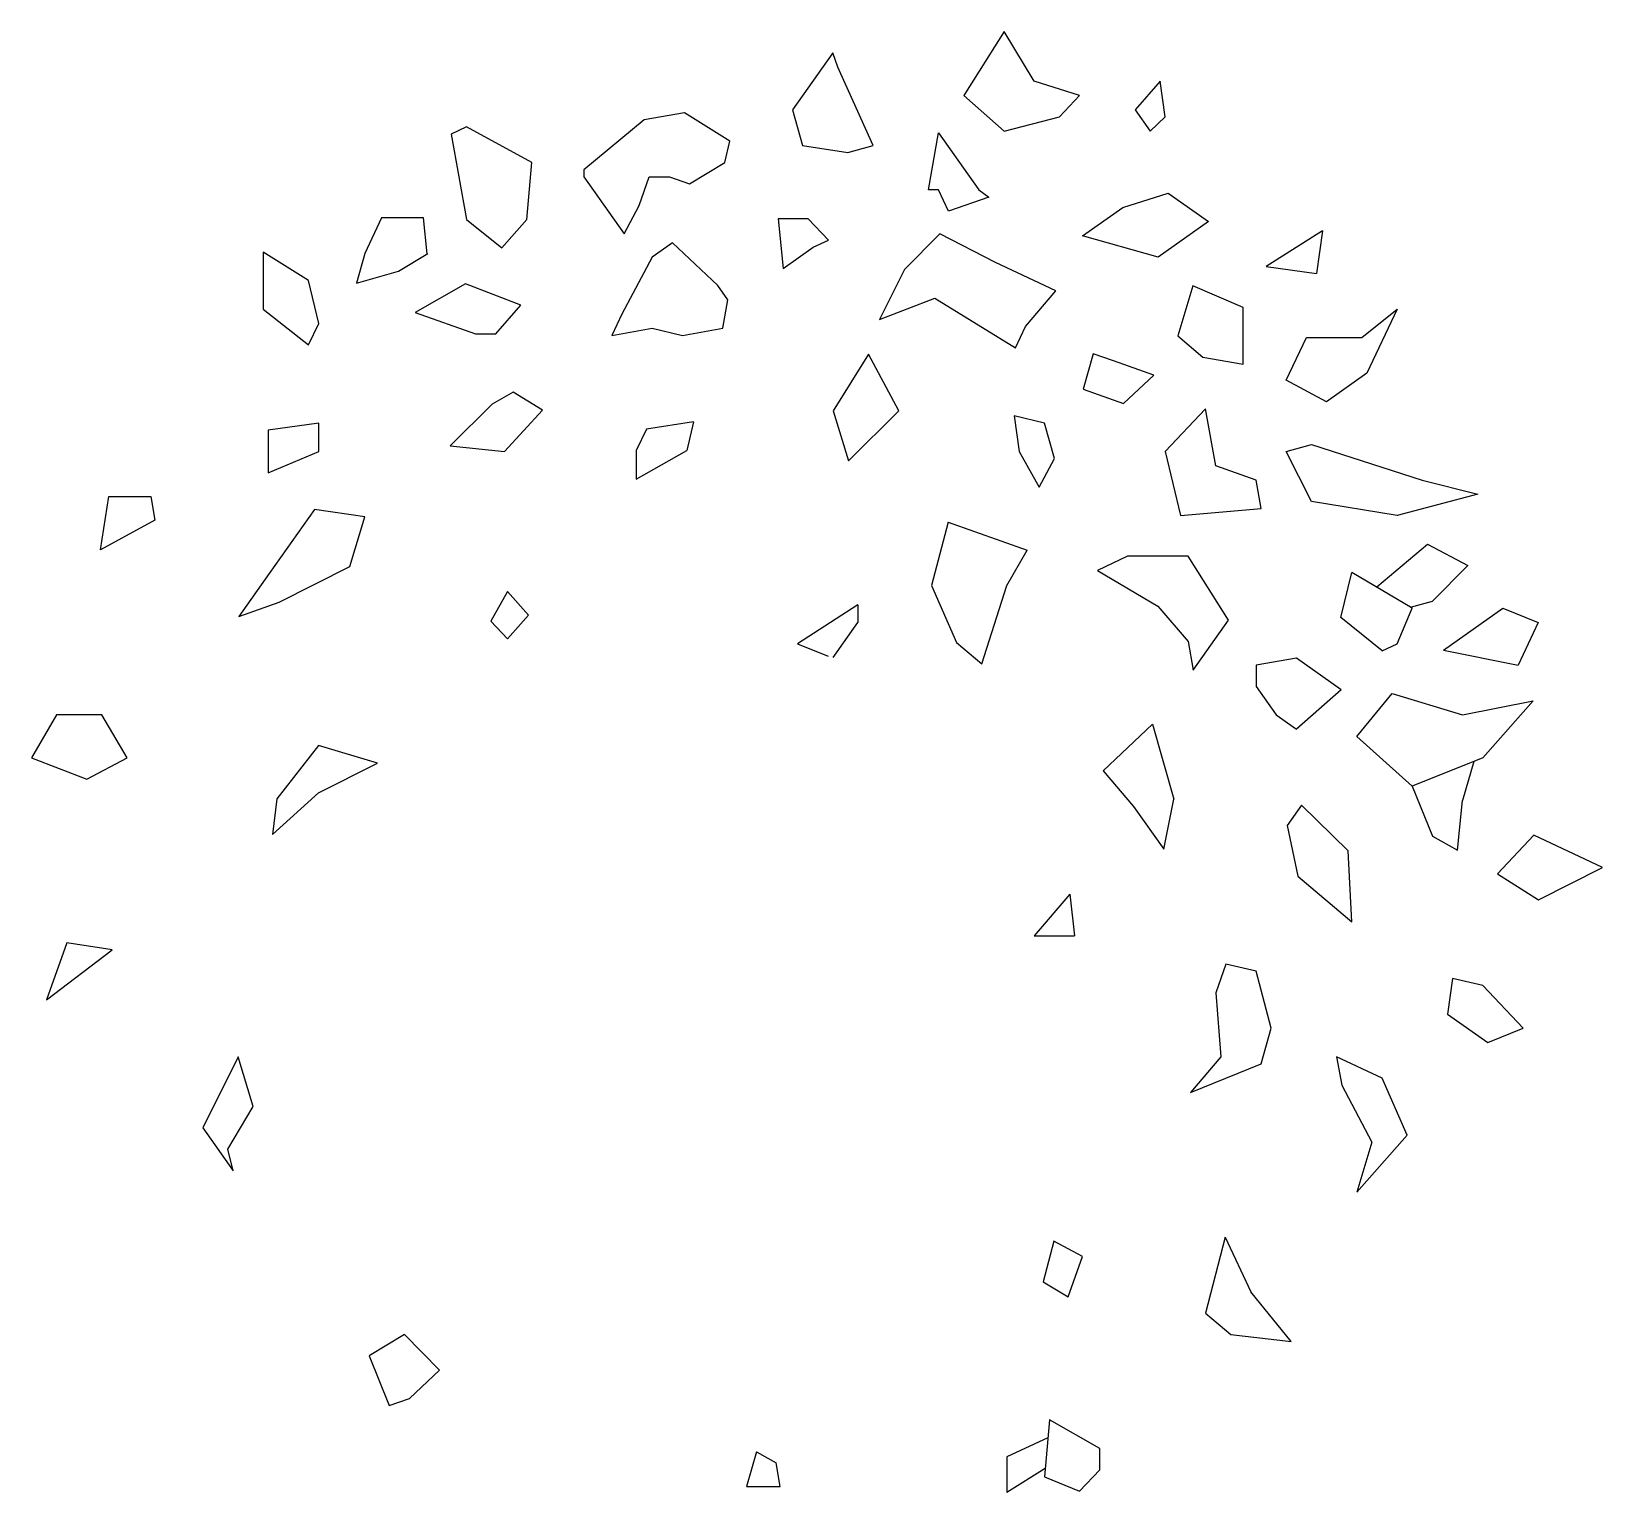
# Model space of a CAD drawing. Extents: x -31.7 to 33.8, y -29 to 31.8.
import ezdxf

# ---------------------------------------------------------------- set-up
doc = ezdxf.new("R2010")
doc.units = 0
doc.header["$MEASUREMENT"] = 0
doc.layers.get('0').update_dxf_attribs({"linetype": 'CONTINUOUS'})

msp = doc.modelspace()

# ---------------------------------------------------------------- linework, layer by layer
at = {"color": 7, "linetype": 'Continuous'}
for p, q in [((8.809761, 31.838669), (7.129807, 29.169235)), ((10.069717, 29.762436), (8.809761, 31.838669)), ((1.669975, 30.948868), (-0.009972, 28.576035)), ((1.879967, 30.355637), (1.669975, 30.948868)), ((3.349922, 27.093002), (1.879967, 30.355637)), ((11.959663, 29.169235), (10.069717, 29.762436)), ((15.319557, 29.762436), (14.269592, 28.576035)), ((15.529556, 28.279404), (15.319557, 29.762436)), ((7.129807, 29.169235), (8.809761, 27.686203)), ((11.11969, 28.279404), (11.959663, 29.169235)), ((-6.185608, 28.153641), (-8.705528, 26.077408)), ((-4.505653, 28.450241), (-6.185608, 28.153641)), ((-2.615715, 27.263809), (-4.505653, 28.450241)), ((-0.009972, 28.576035), (0.410011, 27.093002)), ((8.809761, 27.686203), (11.11969, 28.279404)), ((14.269592, 28.576035), (14.899574, 27.686203)), ((14.899574, 27.686203), (15.529556, 28.279404)), ((-13.59259, 27.861618), (-14.222572, 27.565018)), ((-14.222572, 27.565018), (-13.59259, 24.005753)), ((-10.862675, 26.378586), (-13.59259, 27.861618)), ((5.656601, 25.237137), (6.076591, 27.60997)), ((6.076591, 27.60997), (7.756538, 25.237137)), ((-2.825706, 26.374008), (-2.615715, 27.263809)), ((0.410011, 27.093002), (2.299957, 26.796402)), ((2.299957, 26.796402), (3.349922, 27.093002)), ((-11.072666, 24.005753), (-10.862675, 26.378586)), ((-4.295662, 25.484177), (-2.825706, 26.374008)), ((-8.705528, 26.077408), (-8.705528, 25.780807)), ((-8.705528, 25.780807), (-7.025581, 23.407974)), ((-6.395599, 24.594376), (-5.975609, 25.780807)), ((-5.975609, 25.780807), (-5.135635, 25.780807)), ((-5.135635, 25.780807), (-4.295662, 25.484177)), ((6.076591, 25.237137), (5.656601, 25.237137)), ((6.496574, 24.347336), (6.076591, 25.237137)), ((8.176521, 24.940536), (6.496574, 24.347336)), ((7.756538, 25.237137), (8.176521, 24.940536)), ((13.763786, 24.508957), (15.653732, 25.102158)), ((15.653732, 25.102158), (17.333679, 23.915756)), ((-7.025581, 23.407974), (-6.395599, 24.594376)), ((12.083839, 23.322525), (13.763786, 24.508957)), ((-17.127884, 24.071915), (-17.827301, 22.590103)), ((-15.379364, 24.071915), (-17.127884, 24.071915)), ((-15.22805, 22.575882), (-15.379364, 24.071915)), ((-13.59259, 24.005753), (-12.122635, 22.819351)), ((-12.122635, 22.819351), (-11.072666, 24.005753)), ((0.651863, 24.036972), (-0.608093, 24.036972)), ((-0.608093, 24.036972), (-0.398102, 21.960739)), ((1.491844, 23.147171), (0.651863, 24.036972)), ((17.333679, 23.915756), (15.233742, 22.432724)), ((-5.012131, 23.030533), (-5.8521, 22.437332)), ((-3.122185, 21.2509), (-5.012131, 23.030533)), ((0.861862, 22.85054), (1.491844, 23.147171)), ((6.137054, 23.403336), (4.667099, 21.920303)), ((8.446983, 22.216904), (6.137054, 23.403336)), ((15.233742, 22.432724), (12.083839, 23.322525)), ((22.080326, 23.526505), (19.729424, 22.050735)), ((22.080326, 23.526505), (21.829361, 21.754135)), ((-20.169357, 21.457535), (-22.059303, 22.643936)), ((-22.059303, 22.643936), (-22.059303, 20.271103)), ((-17.827301, 22.590103), (-18.177002, 21.35527)), ((-16.428482, 21.849197), (-15.204514, 22.590103)), ((-5.8521, 22.437332), (-7.112064, 20.064499)), ((-0.398102, 21.960739), (0.861862, 22.85054)), ((-18.177002, 21.35527), (-16.428482, 21.849197)), ((4.667099, 21.920303), (3.617126, 19.84407)), ((10.966904, 21.030502), (8.446983, 22.216904)), ((19.729424, 22.050735), (21.829361, 21.754135)), ((-19.749374, 19.677902), (-20.169357, 21.457535)), ((-13.630951, 21.322495), (-15.730888, 20.136093)), ((-11.321022, 20.432693), (-13.630951, 21.322495)), ((-2.702194, 20.6577), (-3.122185, 21.2509)), ((9.706947, 19.54747), (10.966904, 21.030502)), ((16.674904, 21.235184), (16.044922, 19.158951)), ((18.774841, 20.345383), (16.674904, 21.235184)), ((-12.370987, 19.246292), (-11.321022, 20.432693)), ((-2.912193, 19.471268), (-2.702194, 20.6577)), ((3.617126, 19.84407), (5.927063, 20.733902)), ((5.927063, 20.733902), (9.286957, 18.657669)), ((18.774841, 17.972549), (18.774841, 20.345383)), ((-22.059303, 20.271103), (-20.169357, 18.788071)), ((-20.169357, 18.788071), (-19.749374, 19.677902)), ((-15.730888, 20.136093), (-13.210968, 19.246292)), ((-7.112064, 20.064499), (-7.532051, 19.174667)), ((23.719307, 19.084702), (25.189262, 20.271103)), ((25.189262, 20.271103), (23.929298, 17.601669)), ((-13.210968, 19.246292), (-12.370987, 19.246292)), ((-7.532051, 19.174667), (-5.8521, 19.471268)), ((-5.8521, 19.471268), (-4.59214, 19.174667)), ((-4.59214, 19.174667), (-2.912193, 19.471268)), ((9.286957, 18.657669), (9.706947, 19.54747)), ((16.044922, 19.158951), (17.094887, 18.26915)), ((20.569397, 17.305084), (21.409378, 19.084702)), ((21.409378, 19.084702), (23.719307, 19.084702)), ((3.165283, 18.401505), (1.695328, 16.028687)), ((4.425247, 16.028687), (3.165283, 18.401505)), ((12.525925, 18.415268), (12.105934, 16.932281)), ((13.365898, 18.118668), (12.525925, 18.415268)), ((15.045845, 17.525482), (13.365898, 18.118668)), ((17.094887, 18.26915), (18.774841, 17.972549)), ((13.785889, 16.339081), (15.045845, 17.525482)), ((22.249352, 16.415253), (20.569397, 17.305084)), ((23.929298, 17.601669), (22.249352, 16.415253)), ((-11.649635, 16.805939), (-12.523895, 16.312012)), ((-10.425674, 16.065033), (-11.649635, 16.805939)), ((12.105934, 16.932281), (13.785889, 16.339081)), ((-12.523895, 16.312012), (-14.272415, 14.583221)), ((-11.99934, 14.336243), (-10.425674, 16.065033)), ((1.695328, 16.028687), (2.32531, 13.952454)), ((2.32531, 13.952454), (4.425247, 16.028687)), ((10.489708, 15.525452), (9.229744, 15.822052)), ((9.229744, 15.822052), (9.439735, 14.33905)), ((17.209503, 16.118652), (15.529556, 14.33905)), ((17.629486, 13.745819), (17.209503, 16.118652)), ((-19.749374, 15.525452), (-21.849304, 15.228851)), ((-21.849304, 15.228851), (-21.849304, 13.449219)), ((-19.749374, 14.33905), (-19.749374, 15.525452)), ((-6.093285, 15.269257), (-6.513268, 14.379425)), ((-4.130646, 15.57724), (-6.093285, 15.269257)), ((-4.130653, 15.57724), (-4.41333, 14.379425)), ((10.909691, 14.042419), (10.489708, 15.525452)), ((-14.272415, 14.583221), (-11.99934, 14.336243)), ((20.569397, 14.33905), (21.61937, 14.635651)), ((21.61937, 14.635651), (26.239227, 13.152618)), ((-21.849304, 13.449219), (-19.749374, 14.33905)), ((-6.513268, 14.379425), (-6.513268, 13.193024)), ((-6.513268, 13.193024), (-4.41333, 14.379425)), ((9.439735, 14.33905), (10.279716, 12.856018)), ((10.279716, 12.856018), (10.909691, 14.042419)), ((15.529556, 14.33905), (16.159538, 11.669586)), ((21.61937, 12.262817), (20.569397, 14.33905)), ((19.309441, 13.152618), (17.629486, 13.745819)), ((19.519432, 11.966217), (19.309441, 13.152618)), ((26.239227, 13.152618), (28.549156, 12.559418)), ((-28.842972, 10.241699), (-28.493271, 12.464417)), ((-28.493271, 12.464417), (-26.744751, 12.464417)), ((-26.744751, 12.464417), (-26.569901, 11.476532)), ((28.549156, 12.559418), (25.189262, 11.669586)), ((-19.924255, 11.921204), (-21.814194, 9.25177)), ((-17.824318, 11.624603), (-19.924255, 11.921204)), ((16.159538, 11.669586), (19.519432, 11.966217)), ((25.189262, 11.669586), (21.61937, 12.262817)), ((-26.569901, 11.476532), (-28.842972, 10.241699)), ((-18.4543, 9.54837), (-17.824318, 11.624603)), ((6.482765, 11.397156), (5.780785, 8.753143)), ((6.482765, 11.397156), (9.77066, 10.236176)), ((24.349289, 8.703552), (26.449219, 10.483185)), ((26.449219, 10.483185), (28.129173, 9.593384)), ((8.930687, 8.753143), (9.77066, 10.236176)), ((13.96077, 9.97998), (12.700806, 9.38678)), ((16.48069, 9.97998), (13.96077, 9.97998)), ((18.160637, 7.310547), (16.48069, 9.97998)), ((-21.814194, 9.25177), (-23.074158, 7.472137)), ((-21.394211, 8.065369), (-18.4543, 9.54837)), ((12.700806, 9.38678), (15.220726, 7.903778)), ((22.84697, 7.425476), (23.299316, 9.296753)), ((25.819237, 7.813751), (23.299316, 9.296753)), ((28.129173, 9.593384), (26.659218, 8.110352)), ((-11.882324, 8.512909), (-12.581734, 7.278076)), ((-11.008064, 7.525055), (-11.882324, 8.512909)), ((5.780785, 8.753143), (6.83075, 6.38031)), ((7.880722, 5.490509), (8.930687, 8.753143)), ((-23.074158, 7.472137), (-21.394211, 8.065369)), ((2.71994, 7.948563), (0.20002, 6.330719)), ((2.71994, 7.948563), (2.71994, 7.220551)), ((15.220726, 7.903778), (16.48069, 6.420746)), ((25.751133, 7.853836), (26.659218, 8.110352)), ((-12.581734, 7.278076), (-11.882324, 6.53717)), ((-11.882324, 6.53717), (-11.008064, 7.525055)), ((1.684883, 5.758575), (2.71994, 7.220551)), ((16.690681, 5.234314), (18.160637, 7.310547)), ((24.55928, 6.034119), (22.84697, 7.425476)), ((25.189262, 6.330719), (25.819237, 7.813751)), ((27.125874, 6.067062), (29.599129, 7.813751)), ((29.599129, 7.813751), (31.069084, 7.220551)), ((31.069084, 7.220551), (30.229103, 5.440918)), ((0.20002, 6.330719), (1.477146, 5.815323)), ((6.83075, 6.38031), (7.880722, 5.490509)), ((16.48069, 6.420746), (16.690681, 5.234314)), ((24.55928, 6.034119), (25.189262, 6.330719)), ((27.125874, 6.067062), (30.229103, 5.440918)), ((20.989388, 5.737518), (19.309441, 5.440918)), ((19.309441, 5.440918), (19.309441, 4.551086)), ((22.855995, 4.419266), (20.989388, 5.737518)), ((19.309441, 4.551086), (20.149414, 3.364685)), ((22.855995, 4.419266), (20.989388, 2.771484)), ((23.509308, 2.474884), (24.979263, 4.254486)), ((24.979263, 4.254486), (27.919174, 3.364685)), ((27.919174, 3.364685), (30.859085, 3.957886)), ((30.859085, 3.957886), (28.759148, 1.585052)), ((-30.669037, 3.364685), (-31.719009, 1.585052)), ((-28.779099, 3.364685), (-30.669037, 3.364685)), ((-27.729126, 1.585052), (-28.779099, 3.364685)), ((20.149414, 3.364685), (20.989388, 2.771484)), ((14.998386, 2.977188), (12.942657, 1.041443)), ((14.998386, 2.977188), (15.882568, -0.144989)), ((-19.750671, 2.091736), (-21.499191, -0.130981)), ((-17.302734, 1.35083), (-19.750671, 2.091736)), ((25.819237, 0.398651), (23.509308, 2.474884)), ((-31.719009, 1.585052), (-29.409081, 0.695251)), ((-29.409081, 0.695251), (-27.729126, 1.585052)), ((-19.750671, 0.115967), (-17.302734, 1.35083)), ((28.759148, 1.585052), (25.819237, 0.398651)), ((28.37981, 1.431961), (27.919174, -0.19458)), ((12.942657, 1.041443), (14.202621, -0.441589)), ((-21.674042, -1.612793), (-19.750671, 0.115967)), ((25.819237, 0.398651), (26.659218, -1.677582)), ((-21.499191, -0.130981), (-21.674042, -1.612793)), ((14.202621, -0.441589), (15.462585, -2.221191)), ((15.462585, -2.221191), (15.882568, -0.144989)), ((21.202133, -0.389069), (20.604012, -1.233887)), ((23.146034, -2.289886), (21.202133, -0.389069)), ((27.709183, -2.270782), (27.919174, -0.19458)), ((20.604012, -1.233887), (21.052605, -3.345917)), ((26.659218, -1.677582), (27.709183, -2.270782)), ((30.890236, -1.643341), (29.365021, -3.259064)), ((33.750015, -2.989777), (30.890236, -1.643341)), ((23.295563, -5.246765), (23.146034, -2.289886)), ((29.365021, -3.259064), (31.080887, -4.336212)), ((31.080887, -4.336212), (33.750015, -2.989777)), ((21.052605, -3.345917), (23.295563, -5.246765)), ((11.544792, -4.093826), (10.069717, -5.830048)), ((11.544792, -4.093826), (11.749672, -5.830048)), ((10.069717, -5.830048), (11.749672, -5.830048)), ((-30.249054, -6.126648), (-31.089027, -8.499481)), ((-31.089027, -8.499481), (-28.359116, -6.423248)), ((-28.359116, -6.423248), (-30.249054, -6.126648)), ((18.049477, -7.016449), (17.629486, -8.202881)), ((19.309441, -7.31308), (18.049477, -7.016449)), ((19.939423, -9.685913), (19.309441, -7.31308)), ((27.499191, -7.60968), (27.289192, -9.092682)), ((28.759148, -7.906281), (27.499191, -7.60968)), ((17.629486, -8.202881), (17.839485, -10.872314)), ((30.439102, -9.685913), (28.759148, -7.906281)), ((27.289192, -9.092682), (28.969147, -10.279114)), ((19.519432, -11.168915), (19.939423, -9.685913)), ((28.969147, -10.279114), (30.439102, -9.685913)), ((-23.109268, -10.872314), (-24.579224, -13.838348)), ((-22.479294, -12.948547), (-23.109268, -10.872314)), ((17.839485, -10.872314), (16.579521, -12.355347)), ((24.55928, -11.762115), (22.669334, -10.872314)), ((22.669334, -10.872314), (22.879333, -12.058746)), ((16.579521, -12.355347), (19.519432, -11.168915)), ((25.609245, -14.134949), (24.55928, -11.762115)), ((22.879333, -12.058746), (24.13929, -14.431549)), ((22.879333, -12.058746), (24.13929, -14.431549)), ((-23.529259, -14.72818), (-22.479294, -12.948547)), ((-24.579224, -13.838348), (-23.31926, -15.617981)), ((23.509308, -16.507782), (25.609245, -14.134949)), ((-23.31926, -15.617981), (-23.529259, -14.72818)), ((24.13929, -14.431549), (23.509308, -16.507782)), ((10.884521, -18.552582), (10.435928, -20.242218)), ((12.080765, -19.186188), (10.884521, -18.552582)), ((18.024773, -18.383377), (17.209503, -21.550049)), ((18.024773, -18.383377), (19.099442, -20.660248)), ((11.482643, -20.875824), (12.080765, -19.186188)), ((10.435928, -20.242218), (11.482643, -20.875824)), ((20.779396, -22.736481), (19.099442, -20.660248)), ((17.209503, -21.550049), (18.259468, -22.43988)), ((-16.179482, -22.43988), (-17.649437, -23.329681)), ((-14.709526, -23.922882), (-16.179482, -22.43988)), ((18.259468, -22.43988), (20.779396, -22.736481)), ((-17.649437, -23.329681), (-16.809464, -25.405914)), ((-15.969482, -25.109314), (-14.709526, -23.922882)), ((-16.809464, -25.405914), (-15.969482, -25.109314)), ((10.699699, -25.999115), (10.489708, -28.371948)), ((12.799637, -27.185547), (10.699699, -25.999115)), ((10.634144, -26.739868), (8.925072, -27.544525)), ((-1.50576, -27.331619), (-1.915756, -28.779358)), ((-1.50576, -27.331619), (-0.691795, -27.791473)), ((12.799637, -28.075348), (12.799637, -27.185547)), ((-0.516937, -28.779358), (-0.691795, -27.791473)), ((8.925072, -27.544525), (8.925072, -29.026337)), ((10.520428, -28.024826), (8.925072, -29.026337)), ((11.959663, -28.965179), (12.799637, -28.075348)), ((-1.915756, -28.779358), (-0.516937, -28.779358)), ((10.489708, -28.371948), (11.959663, -28.965179))]:
    msp.add_line(p, q, dxfattribs=at)

doc.saveas('drawing.dxf')
